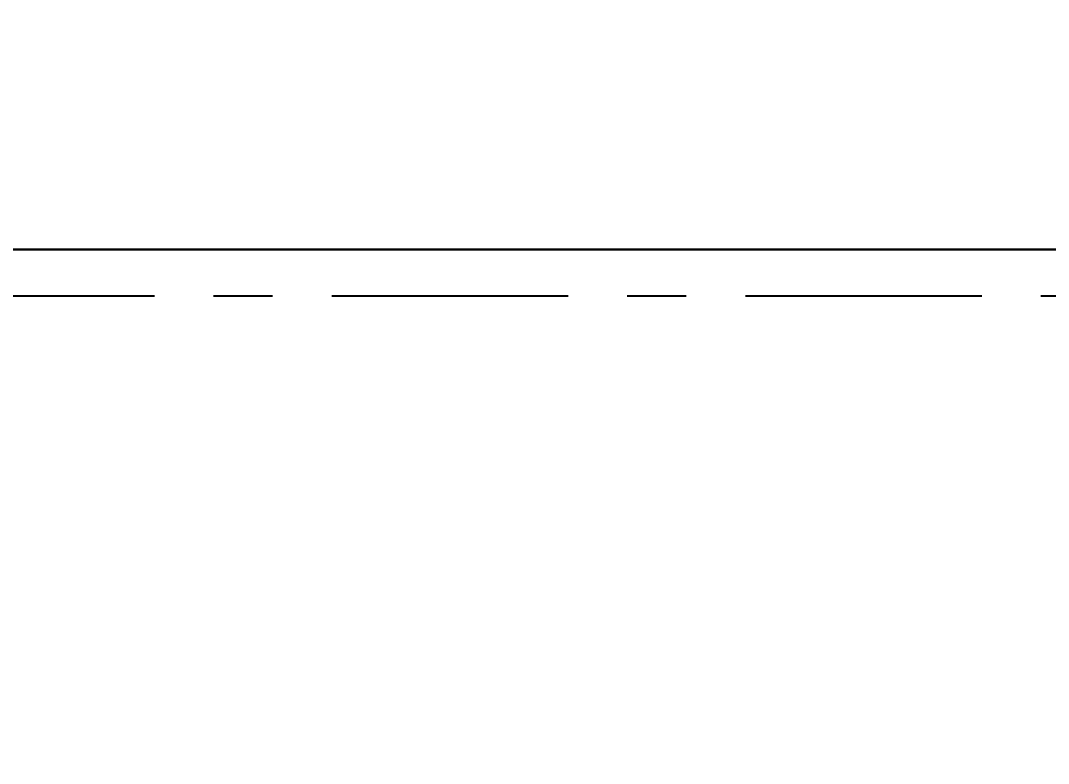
# Model space of a CAD drawing. Header units: millimetres. Extents: x -243740 to 150609, y -473655 to -165121.
# Drawn here: x -198881 to -193360, y -385447 to -381457 of the extents above; entities that cross this region are included whole.
import ezdxf

# ---------------------------------------------------------------- set-up
doc = ezdxf.new("R2010")
doc.units = ezdxf.units.MM
doc.linetypes.add('Линия сетки', pattern=[22.225, 12.7, -3.175, 3.175, -3.175])
doc.linetypes.add('Штрих', pattern=[6.35, 3.175, -3.175])
for name, color, linetype, lineweight in [('A-ANNO-DIMS', 7, 'Continuous', 9), ('DALLI', 6, 'TRAY', 30), ('АР_монолит', 252, 'Continuous', 50), ('ПК', 252, 'Continuous', 30)]:
    doc.layers.add(name, color=color, linetype=linetype, lineweight=lineweight)
doc.layers.add('Вставка', color=252, linetype='Continuous')
doc.layers.add('с_у МГН_ПУИ игнор_в_з', color=252, linetype='Continuous')
doc.styles.add('ELine', font='txt.shx')
doc.styles.add('GOST 2.304', font='')
doc.styles.get('GOST 2.304').set_extended_font_data('GOST Common')
doc.linetypes.add('TRAY', pattern='A,12.119257,["_",ELine,S=4.5,R=90,X=0,Y=-1.555839],0.750382,["_",ELine,S=4.5,R=0,X=0,Y=-0.805849],1.314849,["_",ELine,S=4.5,R=0,X=0,Y=-0.805849],2.250029,["_",ELine,S=4.5,R=90,X=0,Y=-1.555839],13.565483', length=30)
doc.linetypes.add('Truba', pattern='A,3e-05,[4,MSH_7,S=1,R=0,X=0,Y=0],-3.022072', length=3.022102)
doc.dimstyles.new('М-100', dxfattribs={"dimtxt": 200, "dimasz": 80, "dimexe": 100, "dimexo": 200, "dimgap": 50, "dimtad": 1, "dimdec": 0, "dimzin": 0, "dimdsep": 46, "dimtxsty": 'GOST 2.304', "dimblk": 'ARCHTICK', "dimcen": 90, "dimdle": 100, "dimadec": 0, "dimazin": 0, "dimtfac": 1, "dimtdec": 0, "dimtmove": 1, "dimatfit": 0, "dimfxl": 1, "dimtolj": 1, "dimtzin": 0, "dimarcsym": 0})

# ---------------------------------------------------------------- blocks, each defined once
blk = doc.blocks.new('_ArchTick')
at = {"color": 0, "linetype": 'ByBlock', "const_width": 0.15}
blk.add_lwpolyline([(-0.5, -0.5), (0.5, 0.5)], dxfattribs=at)
blk = doc.blocks.new('*D262')
at = {"layer": 'Defpoints', "color": 0, "lineweight": 30, "transparency": 16777216}
for p in [(0, 14749.9), (156366.9, 14749.9), (155800, 13200)]:
    blk.add_point(p, dxfattribs=at)
at = {"layer": 'с_у МГН_ПУИ игнор_в_з', "color": 0, "lineweight": -2, "transparency": 16777216}
for p, q in [((156366.9, 13100), (156366.9, 14849.9)), ((200, 14749.9), (156466.9, 14749.9)), ((156000, 13200), (156466.9, 13200))]:
    blk.add_line(p, q, dxfattribs=at)
at = {"layer": 'с_у МГН_ПУИ игнор_в_з', "color": 0, "lineweight": -2, "transparency": 16777216, "xscale": 80, "yscale": 80, "zscale": 80}
for p, rotation in [((156366.9, 14749.9), 90), ((156366.9, 13200), 270)]:
    blk.add_blockref('_ArchTick', p, dxfattribs=dict(at, rotation=rotation))
at = {"layer": 'с_у МГН_ПУИ игнор_в_з', "color": 0, "transparency": 16777216, "insert": (156216.9, 13974.9), "char_height": 200, "attachment_point": 5, "rotation": 90, "style": 'GOST 2.304'}
blk.add_mtext('\\A1;1550', dxfattribs=at)
blk = doc.blocks.new('A$C010e0e93')
at = {"layer": 'с_у МГН_ПУИ игнор_в_з'}
dim = blk.add_linear_dim(base=(156366.9, 14749.9), p1=(155800, 13200), p2=(0, 14749.9), angle=90, dimstyle='М-100', dxfattribs=at)
dim.commit()
dim.dimension.update_dxf_attribs({"geometry": '*D262', "text_midpoint": (156216.9, 13974.9)})

msp = doc.modelspace()

# ---------------------------------------------------------------- block references
at = {"layer": 'Вставка', "linetype": 'Truba', "lineweight": 30, "ltscale": 100}
msp.add_blockref('A$C010e0e93', (-234640, -397437.2), dxfattribs=at)

# ---------------------------------------------------------------- next in the draw order: linework, layer by layer
at = {"layer": 'DALLI', "color": 0, "linetype": 'Линия сетки', "lineweight": -3, "ltscale": 100}
msp.add_lwpolyline([(-205161.7, -353037.3), (-151490, -353037.3), (-151490, -382937.2), (-205161.7, -382937.2)], close=True, dxfattribs=at)

doc.saveas('drawing.dxf')
